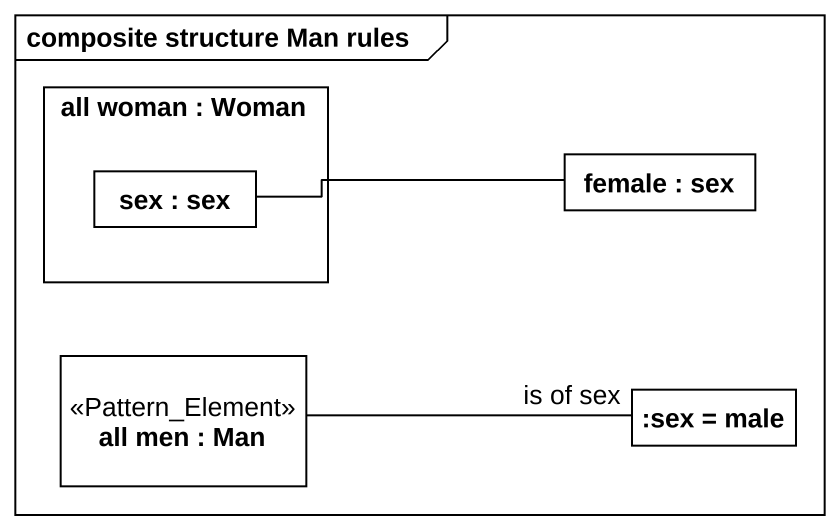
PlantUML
@startuml
mainframe composite structure Man rules
rectangle "all woman : Woman" as all_woman {
  rectangle "sex : sex" as sex
}
rectangle "female : sex" as female
rectangle "all men : Man" as all_men <<Pattern_Element>>
rectangle ":sex = male" as sex_male
female -left- sex
all_men -right- "is of sex" sex_male
@enduml
